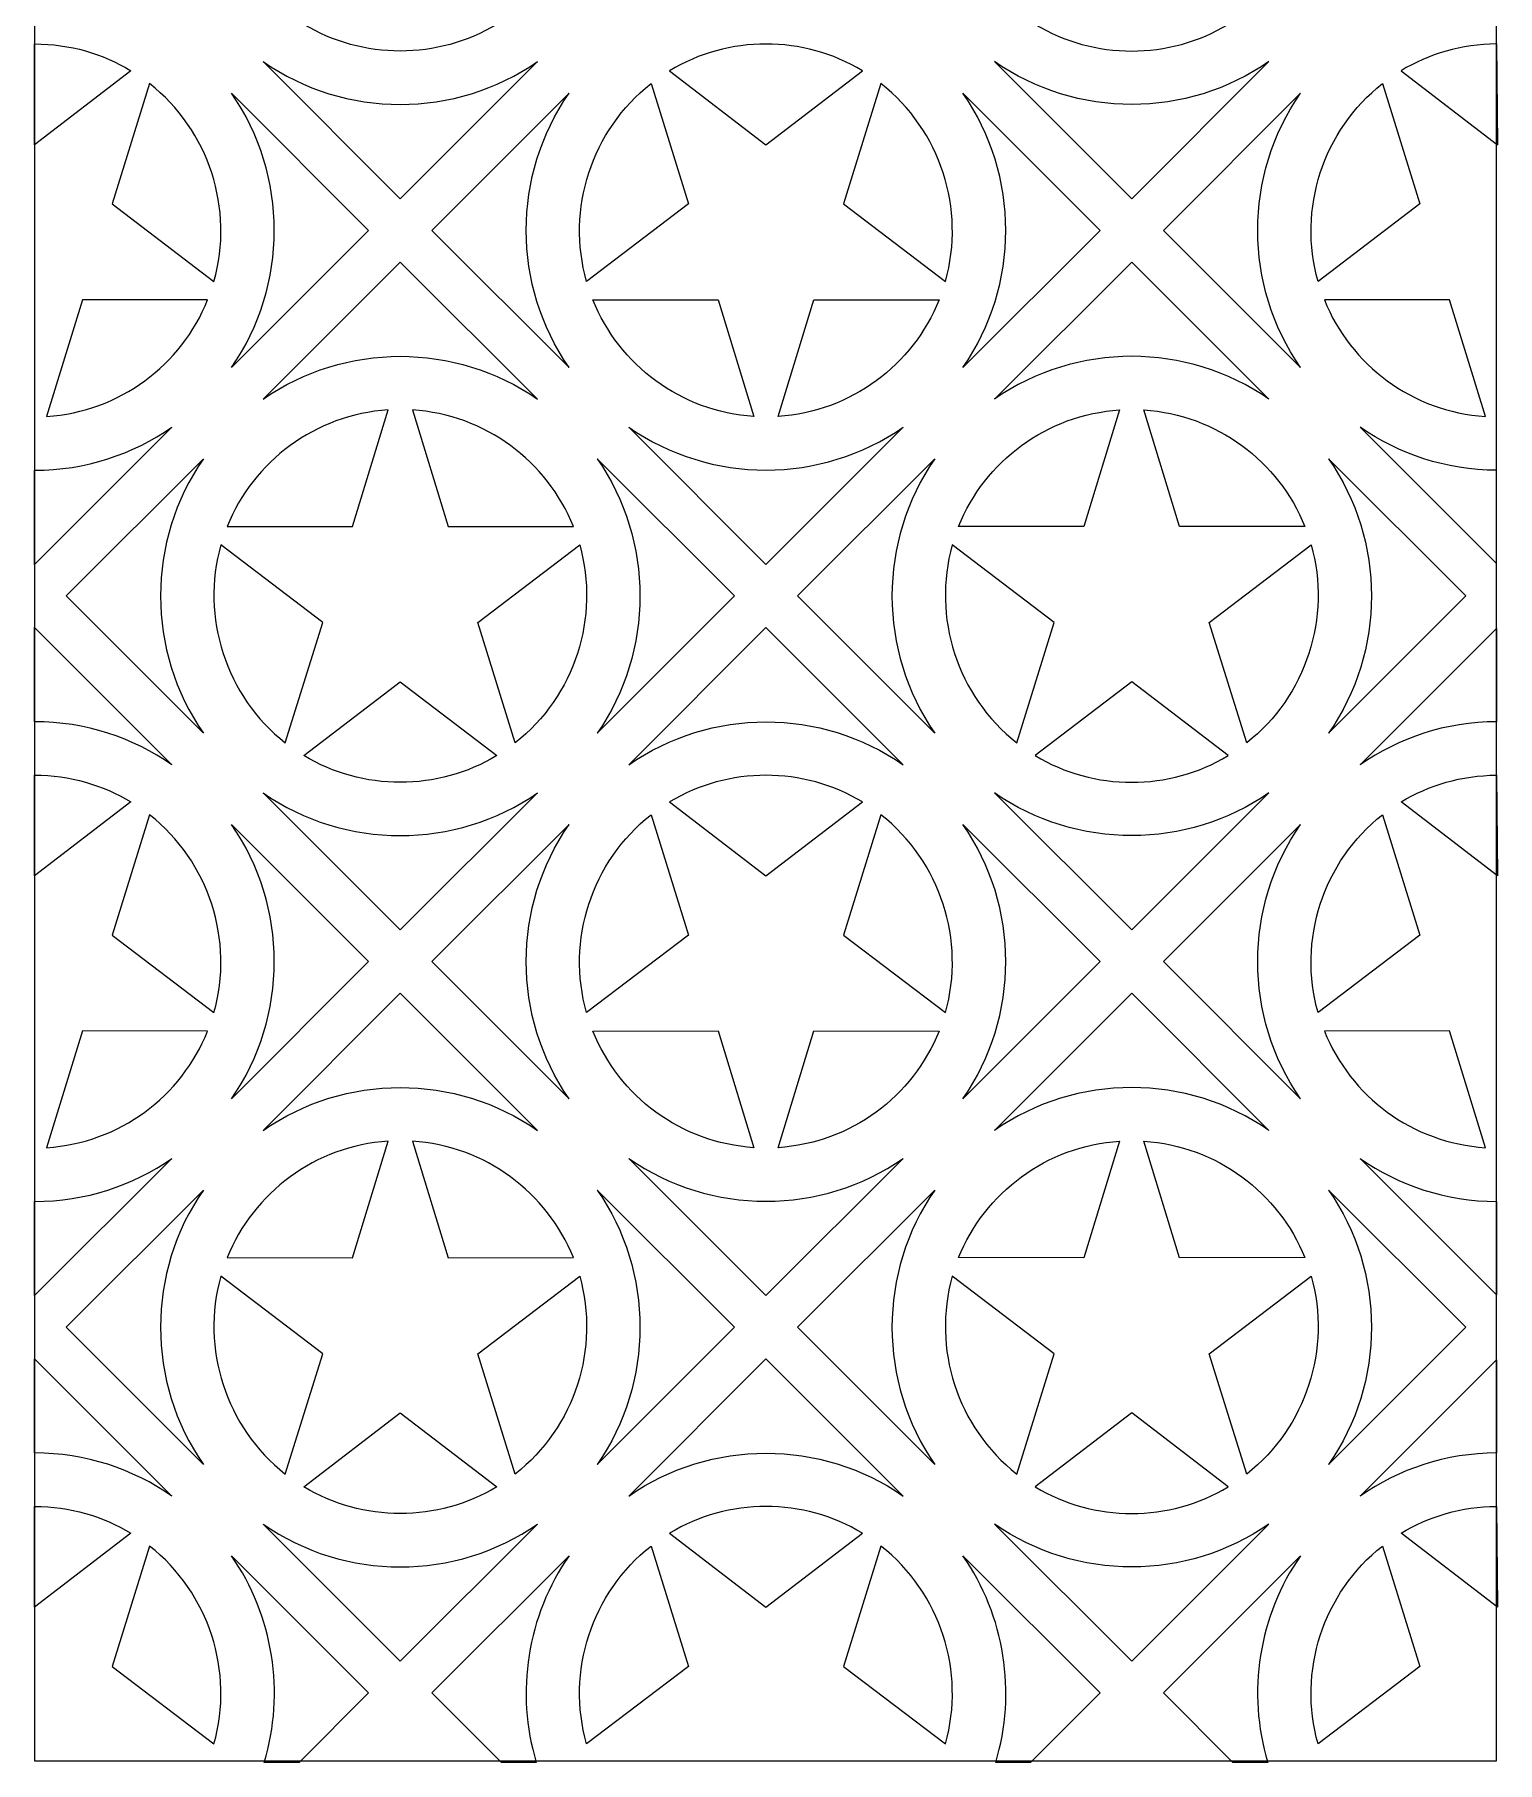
# Model space of a CAD drawing. Header units: centimetres. Extents: x -68 to 68, y -70 to 70.
# Drawn here: x -68.3 to -9.5, y -68.1 to 1.4 of the extents above; entities that cross this region are included whole.
import ezdxf

# ---------------------------------------------------------------- set-up
doc = ezdxf.new("R2010")
doc.units = ezdxf.units.CM
doc.header["$MEASUREMENT"] = 0
doc.layers.add('layer 1', color=7, linetype='Continuous')

msp = doc.modelspace()

# ---------------------------------------------------------------- linework, layer by layer
at = {"layer": 'layer 1', "color": 242, "lineweight": 9}
msp.add_lwpolyline([(-68.30427, -68.03747), (-9.50995, -68.03747), (-9.50995, 69.86363), (-68.30427, 69.86363), (-68.30427, -68.03747)], close=True, dxfattribs=at)
for points, knots in [([(-57.47384, 1.8184), (-55.10817, 0.38667), (-52.08526, 0.38658), (-49.71958, 1.81835), (-49.71958, 1.81835), (-49.71958, 1.81835), (-53.59673, 4.79222), (-53.59673, 4.79222), (-53.59673, 4.79222), (-53.59673, 4.79222), (-57.47384, 1.8184), (-57.47384, 1.8184)], [0, 0, 0, 0, 0.25, 0.25, 0.25, 0.25, 0.5, 0.5, 0.5, 0.5, 1, 1, 1, 1]), ([(-20.30388, 1.8184), (-22.66955, 0.38667), (-25.69246, 0.38658), (-28.05814, 1.81835), (-28.05814, 1.81835), (-28.05814, 1.81835), (-24.18099, 4.79222), (-24.18099, 4.79222), (-24.18099, 4.79222), (-24.18099, 4.79222), (-20.30388, 1.8184), (-20.30388, 1.8184)], [0, 0, 0, 0, 0.25, 0.25, 0.25, 0.25, 0.5, 0.5, 0.5, 0.5, 1, 1, 1, 1]), ([(-68.30427, 1.03174), (-68.30427, 1.03174), (-68.30427, -3.02114), (-68.30427, -3.02114), (-68.30427, -3.02114), (-68.30427, -3.02114), (-64.42716, -0.04732), (-64.42716, -0.04732), (-64.42716, -0.04732), (-65.55865, 0.63747), (-66.8855, 1.03174), (-68.30427, 1.03174)], [0, 0, 0, 0, 0.25, 0.25, 0.25, 0.25, 0.5, 0.5, 0.5, 0.5, 1, 1, 1, 1]), ([(-42.76584, -0.04732), (-40.40017, 1.38441), (-37.37726, 1.3845), (-35.01158, -0.04727), (-35.01158, -0.04727), (-35.01158, -0.04727), (-38.88873, -3.02114), (-38.88873, -3.02114), (-38.88873, -3.02114), (-38.88873, -3.02114), (-42.76584, -0.04732), (-42.76584, -0.04732)], [0, 0, 0, 0, 0.25, 0.25, 0.25, 0.25, 0.5, 0.5, 0.5, 0.5, 1, 1, 1, 1]), ([(-9.50995, 1.03166), (-10.91482, 1.02486), (-12.2285, 0.63157), (-13.35014, -0.04727), (-13.35014, -0.04727), (-13.35014, -0.04727), (-9.47299, -3.02114), (-9.47299, -3.02114)], [0, 0, 0, 0, 0.33333333, 0.33333333, 0.33333333, 0.33333333, 1, 1, 1, 1]), ([(-59.11393, 0.32157), (-59.11393, 0.32157), (-53.59668, -5.19567), (-53.59668, -5.19567), (-53.59668, -5.19567), (-53.59668, -5.19567), (-48.07917, 0.32185), (-48.07917, 0.32185), (-48.07917, 0.32185), (-51.36905, -1.9754), (-55.82393, -1.97551), (-59.11393, 0.32157)], [0, 0, 0, 0, 0.25, 0.25, 0.25, 0.25, 0.5, 0.5, 0.5, 0.5, 1, 1, 1, 1]), ([(-18.66379, 0.32157), (-18.66379, 0.32157), (-24.18104, -5.19567), (-24.18104, -5.19567), (-24.18104, -5.19567), (-24.18104, -5.19567), (-29.69855, 0.32185), (-29.69855, 0.32185), (-29.69855, 0.32185), (-26.40867, -1.9754), (-21.95379, -1.97551), (-18.66379, 0.32157)], [0, 0, 0, 0, 0.25, 0.25, 0.25, 0.25, 0.5, 0.5, 0.5, 0.5, 1, 1, 1, 1]), ([(-63.68087, -0.56301), (-61.29019, -2.43745), (-60.26636, -5.6249), (-61.08875, -8.52068), (-61.08875, -8.52068), (-61.08875, -8.52068), (-65.18632, -5.40304), (-65.18632, -5.40304), (-65.18632, -5.40304), (-65.18632, -5.40304), (-63.68087, -0.56301), (-63.68087, -0.56301)], [0, 0, 0, 0, 0.25, 0.25, 0.25, 0.25, 0.5, 0.5, 0.5, 0.5, 1, 1, 1, 1]), ([(-43.51213, -0.56301), (-45.90281, -2.43745), (-46.92664, -5.6249), (-46.10425, -8.52068), (-46.10425, -8.52068), (-46.10425, -8.52068), (-42.00668, -5.40304), (-42.00668, -5.40304), (-42.00668, -5.40304), (-42.00668, -5.40304), (-43.51213, -0.56301), (-43.51213, -0.56301)], [0, 0, 0, 0, 0.25, 0.25, 0.25, 0.25, 0.5, 0.5, 0.5, 0.5, 1, 1, 1, 1]), ([(-31.67316, -8.52072), (-31.67316, -8.52072), (-35.77078, -5.40304), (-35.77078, -5.40304), (-35.77078, -5.40304), (-35.77078, -5.40304), (-34.26529, -0.56291), (-34.26529, -0.56291), (-34.26529, -0.56291), (-31.8747, -2.43735), (-30.8508, -5.62496), (-31.67316, -8.52072)], [0, 0, 0, 0, 0.25, 0.25, 0.25, 0.25, 0.5, 0.5, 0.5, 0.5, 1, 1, 1, 1]), ([(-16.68856, -8.52072), (-16.68856, -8.52072), (-12.59094, -5.40304), (-12.59094, -5.40304), (-12.59094, -5.40304), (-12.59094, -5.40304), (-14.09643, -0.56291), (-14.09643, -0.56291), (-14.09643, -0.56291), (-16.48703, -2.43736), (-17.51092, -5.62496), (-16.68856, -8.52072)], [0, 0, 0, 0, 0.25, 0.25, 0.25, 0.25, 0.5, 0.5, 0.5, 0.5, 1, 1, 1, 1]), ([(-60.38655, -11.98556), (-60.38655, -11.98556), (-54.86929, -6.46828), (-54.86929, -6.46828), (-54.86929, -6.46828), (-54.86929, -6.46828), (-60.38652, -0.95104), (-60.38652, -0.95104), (-60.38652, -0.95104), (-58.08948, -4.24092), (-58.08952, -8.69569), (-60.38655, -11.98556)], [0, 0, 0, 0, 0.25, 0.25, 0.25, 0.25, 0.5, 0.5, 0.5, 0.5, 1, 1, 1, 1]), ([(-46.80645, -11.98556), (-46.80645, -11.98556), (-52.32371, -6.46828), (-52.32371, -6.46828), (-52.32371, -6.46828), (-52.32371, -6.46828), (-46.80648, -0.95104), (-46.80648, -0.95104), (-46.80648, -0.95104), (-49.10352, -4.24092), (-49.10348, -8.69569), (-46.80645, -11.98556)], [0, 0, 0, 0, 0.25, 0.25, 0.25, 0.25, 0.5, 0.5, 0.5, 0.5, 1, 1, 1, 1]), ([(-30.97131, -11.98595), (-30.97131, -11.98595), (-25.45365, -6.46828), (-25.45365, -6.46828), (-25.45365, -6.46828), (-25.45365, -6.46828), (-30.97128, -0.95065), (-30.97128, -0.95065), (-30.97128, -0.95065), (-28.67386, -4.24076), (-28.67389, -8.69586), (-30.97131, -11.98595)], [0, 0, 0, 0, 0.25, 0.25, 0.25, 0.25, 0.5, 0.5, 0.5, 0.5, 1, 1, 1, 1]), ([(-17.39041, -11.98595), (-17.39041, -11.98595), (-22.90807, -6.46828), (-22.90807, -6.46828), (-22.90807, -6.46828), (-22.90807, -6.46828), (-17.39044, -0.95065), (-17.39044, -0.95065), (-17.39044, -0.95065), (-19.68786, -4.24075), (-19.68783, -8.69585), (-17.39041, -11.98595)], [0, 0, 0, 0, 0.25, 0.25, 0.25, 0.25, 0.5, 0.5, 0.5, 0.5, 1, 1, 1, 1]), ([(-48.07896, -13.25861), (-51.36904, -10.96121), (-55.82391, -10.96102), (-59.1141, -13.2583), (-59.1141, -13.2583), (-59.1141, -13.2583), (-53.59668, -7.74089), (-53.59668, -7.74089), (-53.59668, -7.74089), (-53.59668, -7.74089), (-48.07896, -13.25861), (-48.07896, -13.25861)], [0, 0, 0, 0, 0.25, 0.25, 0.25, 0.25, 0.5, 0.5, 0.5, 0.5, 1, 1, 1, 1]), ([(-29.69876, -13.25861), (-26.40868, -10.96121), (-21.95381, -10.96102), (-18.66362, -13.2583), (-18.66362, -13.2583), (-18.66362, -13.2583), (-24.18104, -7.74089), (-24.18104, -7.74089), (-24.18104, -7.74089), (-24.18104, -7.74089), (-29.69876, -13.25861), (-29.69876, -13.25861)], [0, 0, 0, 0, 0.25, 0.25, 0.25, 0.25, 0.5, 0.5, 0.5, 0.5, 1, 1, 1, 1]), ([(-61.34405, -9.26692), (-62.39602, -11.87999), (-64.8771, -13.76463), (-67.8188, -13.95267), (-67.8188, -13.95267), (-67.8188, -13.95267), (-66.37727, -9.25704), (-66.37727, -9.25704), (-66.37727, -9.25704), (-66.37727, -9.25704), (-61.34405, -9.26692), (-61.34405, -9.26692)], [0, 0, 0, 0, 0.25, 0.25, 0.25, 0.25, 0.5, 0.5, 0.5, 0.5, 1, 1, 1, 1]), ([(-45.84895, -9.26692), (-44.79698, -11.87999), (-42.3159, -13.76463), (-39.3742, -13.95267), (-39.3742, -13.95267), (-39.3742, -13.95267), (-40.81573, -9.25704), (-40.81573, -9.25704), (-40.81573, -9.25704), (-40.81573, -9.25704), (-45.84895, -9.26692), (-45.84895, -9.26692)], [0, 0, 0, 0, 0.25, 0.25, 0.25, 0.25, 0.5, 0.5, 0.5, 0.5, 1, 1, 1, 1]), ([(-38.40329, -13.95269), (-35.46137, -13.76495), (-32.98092, -11.88034), (-31.92877, -9.26723), (-31.92877, -9.26723), (-31.92877, -9.26723), (-36.96173, -9.25704), (-36.96173, -9.25704), (-36.96173, -9.25704), (-36.96173, -9.25704), (-38.40329, -13.95269), (-38.40329, -13.95269)], [0, 0, 0, 0, 0.25, 0.25, 0.25, 0.25, 0.5, 0.5, 0.5, 0.5, 1, 1, 1, 1]), ([(-9.95843, -13.95269), (-12.90035, -13.76495), (-15.3808, -11.88034), (-16.43295, -9.26723), (-16.43295, -9.26723), (-16.43295, -9.26723), (-11.39999, -9.25704), (-11.39999, -9.25704), (-11.39999, -9.25704), (-11.39999, -9.25704), (-9.95843, -13.95269), (-9.95843, -13.95269)], [0, 0, 0, 0, 0.25, 0.25, 0.25, 0.25, 0.5, 0.5, 0.5, 0.5, 1, 1, 1, 1]), ([(-60.55695, -18.37728), (-59.50498, -15.76421), (-57.0239, -13.87957), (-54.0822, -13.69153), (-54.0822, -13.69153), (-54.0822, -13.69153), (-55.52373, -18.38716), (-55.52373, -18.38716), (-55.52373, -18.38716), (-55.52373, -18.38716), (-60.55695, -18.37728), (-60.55695, -18.37728)], [0, 0, 0, 0, 0.25, 0.25, 0.25, 0.25, 0.5, 0.5, 0.5, 0.5, 1, 1, 1, 1]), ([(-53.11129, -13.69151), (-50.16937, -13.87925), (-47.68892, -15.76386), (-46.63677, -18.37697), (-46.63677, -18.37697), (-46.63677, -18.37697), (-51.66973, -18.38716), (-51.66973, -18.38716), (-51.66973, -18.38716), (-51.66973, -18.38716), (-53.11129, -13.69151), (-53.11129, -13.69151)], [0, 0, 0, 0, 0.25, 0.25, 0.25, 0.25, 0.5, 0.5, 0.5, 0.5, 1, 1, 1, 1]), ([(-24.66643, -13.69151), (-27.60835, -13.87925), (-30.0888, -15.76386), (-31.14095, -18.37697), (-31.14095, -18.37697), (-31.14095, -18.37697), (-26.10799, -18.38716), (-26.10799, -18.38716), (-26.10799, -18.38716), (-26.10799, -18.38716), (-24.66643, -13.69151), (-24.66643, -13.69151)], [0, 0, 0, 0, 0.25, 0.25, 0.25, 0.25, 0.5, 0.5, 0.5, 0.5, 1, 1, 1, 1]), ([(-17.22077, -18.37728), (-18.27274, -15.76421), (-20.75382, -13.87957), (-23.69552, -13.69153), (-23.69552, -13.69153), (-23.69552, -13.69153), (-22.25399, -18.38716), (-22.25399, -18.38716), (-22.25399, -18.38716), (-22.25399, -18.38716), (-17.22077, -18.37728), (-17.22077, -18.37728)], [0, 0, 0, 0, 0.25, 0.25, 0.25, 0.25, 0.5, 0.5, 0.5, 0.5, 1, 1, 1, 1]), ([(-68.30427, -16.11826), (-68.30427, -16.11826), (-68.30432, -19.90331), (-68.30432, -19.90331), (-68.30432, -19.90331), (-68.30432, -19.90331), (-62.7869, -14.3859), (-62.7869, -14.3859), (-62.7869, -14.3859), (-64.35066, -15.47775), (-66.25284, -16.11826), (-68.30427, -16.11826)], [0, 0, 0, 0, 0.25, 0.25, 0.25, 0.25, 0.5, 0.5, 0.5, 0.5, 1, 1, 1, 1]), ([(-33.37096, -14.38559), (-36.66104, -16.68299), (-41.11591, -16.68318), (-44.4061, -14.3859), (-44.4061, -14.3859), (-44.4061, -14.3859), (-38.88868, -19.90331), (-38.88868, -19.90331), (-38.88868, -19.90331), (-38.88868, -19.90331), (-33.37096, -14.38559), (-33.37096, -14.38559)], [0, 0, 0, 0, 0.25, 0.25, 0.25, 0.25, 0.5, 0.5, 0.5, 0.5, 1, 1, 1, 1]), ([(-9.50995, -19.86639), (-9.50995, -19.86639), (-14.99076, -14.38559), (-14.99076, -14.38559), (-14.99076, -14.38559), (-13.43635, -15.471), (-11.54739, -16.11054), (-9.50995, -16.11819), (-9.50995, -16.11819), (-9.50995, -16.11819), (-9.50995, -19.86639), (-9.50995, -19.86639)], [0, 0, 0, 0, 0.25, 0.25, 0.25, 0.25, 0.5, 0.5, 0.5, 0.5, 1, 1, 1, 1]), ([(-61.51445, -15.65864), (-61.51445, -15.65864), (-67.03171, -21.17592), (-67.03171, -21.17592), (-67.03171, -21.17592), (-67.03171, -21.17592), (-61.51448, -26.69316), (-61.51448, -26.69316), (-61.51448, -26.69316), (-63.81152, -23.40328), (-63.81148, -18.94851), (-61.51445, -15.65864)], [0, 0, 0, 0, 0.25, 0.25, 0.25, 0.25, 0.5, 0.5, 0.5, 0.5, 1, 1, 1, 1]), ([(-45.67931, -15.65825), (-45.67931, -15.65825), (-40.16165, -21.17592), (-40.16165, -21.17592), (-40.16165, -21.17592), (-40.16165, -21.17592), (-45.67928, -26.69355), (-45.67928, -26.69355), (-45.67928, -26.69355), (-43.38186, -23.40344), (-43.38189, -18.94834), (-45.67931, -15.65825)], [0, 0, 0, 0, 0.25, 0.25, 0.25, 0.25, 0.5, 0.5, 0.5, 0.5, 1, 1, 1, 1]), ([(-32.09841, -15.65825), (-32.09841, -15.65825), (-37.61607, -21.17592), (-37.61607, -21.17592), (-37.61607, -21.17592), (-37.61607, -21.17592), (-32.09844, -26.69355), (-32.09844, -26.69355), (-32.09844, -26.69355), (-34.39586, -23.40344), (-34.39583, -18.94834), (-32.09841, -15.65825)], [0, 0, 0, 0, 0.25, 0.25, 0.25, 0.25, 0.5, 0.5, 0.5, 0.5, 1, 1, 1, 1]), ([(-16.26327, -15.65864), (-16.26327, -15.65864), (-10.74601, -21.17592), (-10.74601, -21.17592), (-10.74601, -21.17592), (-10.74601, -21.17592), (-16.26324, -26.69316), (-16.26324, -26.69316), (-16.26324, -26.69316), (-13.9662, -23.40328), (-13.96624, -18.94851), (-16.26327, -15.65864)], [0, 0, 0, 0, 0.25, 0.25, 0.25, 0.25, 0.5, 0.5, 0.5, 0.5, 1, 1, 1, 1]), ([(-58.22013, -27.08119), (-60.61081, -25.20675), (-61.63464, -22.0193), (-60.81225, -19.12352), (-60.81225, -19.12352), (-60.81225, -19.12352), (-56.71468, -22.24116), (-56.71468, -22.24116), (-56.71468, -22.24116), (-56.71468, -22.24116), (-58.22013, -27.08119), (-58.22013, -27.08119)], [0, 0, 0, 0, 0.25, 0.25, 0.25, 0.25, 0.5, 0.5, 0.5, 0.5, 1, 1, 1, 1]), ([(-46.38116, -19.12348), (-46.38116, -19.12348), (-50.47878, -22.24116), (-50.47878, -22.24116), (-50.47878, -22.24116), (-50.47878, -22.24116), (-48.97329, -27.08129), (-48.97329, -27.08129), (-48.97329, -27.08129), (-46.5827, -25.20685), (-45.5588, -22.01924), (-46.38116, -19.12348)], [0, 0, 0, 0, 0.25, 0.25, 0.25, 0.25, 0.5, 0.5, 0.5, 0.5, 1, 1, 1, 1]), ([(-31.39656, -19.12348), (-31.39656, -19.12348), (-27.29894, -22.24116), (-27.29894, -22.24116), (-27.29894, -22.24116), (-27.29894, -22.24116), (-28.80443, -27.08129), (-28.80443, -27.08129), (-28.80443, -27.08129), (-31.19502, -25.20685), (-32.21892, -22.01924), (-31.39656, -19.12348)], [0, 0, 0, 0, 0.25, 0.25, 0.25, 0.25, 0.5, 0.5, 0.5, 0.5, 1, 1, 1, 1]), ([(-19.55759, -27.08119), (-17.16691, -25.20675), (-16.14308, -22.0193), (-16.96547, -19.12352), (-16.96547, -19.12352), (-16.96547, -19.12352), (-21.06304, -22.24116), (-21.06304, -22.24116), (-21.06304, -22.24116), (-21.06304, -22.24116), (-19.55759, -27.08119), (-19.55759, -27.08119)], [0, 0, 0, 0, 0.25, 0.25, 0.25, 0.25, 0.5, 0.5, 0.5, 0.5, 1, 1, 1, 1]), ([(-68.30427, -22.44857), (-68.30427, -22.44857), (-68.30427, -26.23354), (-68.30427, -26.23354), (-68.30427, -26.23354), (-66.25291, -26.23354), (-64.3508, -26.87397), (-62.78707, -27.96577), (-62.78707, -27.96577), (-62.78707, -27.96577), (-68.30427, -22.44857), (-68.30427, -22.44857)], [0, 0, 0, 0, 0.25, 0.25, 0.25, 0.25, 0.5, 0.5, 0.5, 0.5, 1, 1, 1, 1]), ([(-44.40593, -27.96577), (-44.40593, -27.96577), (-38.88868, -22.44853), (-38.88868, -22.44853), (-38.88868, -22.44853), (-38.88868, -22.44853), (-33.37117, -27.96605), (-33.37117, -27.96605), (-33.37117, -27.96605), (-36.66105, -25.6688), (-41.11593, -25.66869), (-44.40593, -27.96577)], [0, 0, 0, 0, 0.25, 0.25, 0.25, 0.25, 0.5, 0.5, 0.5, 0.5, 1, 1, 1, 1]), ([(-9.50995, -26.2336), (-9.50995, -26.2336), (-9.50996, -22.48545), (-9.50996, -22.48545), (-9.50996, -22.48545), (-9.50996, -22.48545), (-14.99055, -27.96605), (-14.99055, -27.96605), (-14.99055, -27.96605), (-13.43616, -26.88066), (-11.54738, -26.24125), (-9.50995, -26.2336)], [0, 0, 0, 0, 0.25, 0.25, 0.25, 0.25, 0.5, 0.5, 0.5, 0.5, 1, 1, 1, 1]), ([(-57.47384, -27.59688), (-55.10817, -29.02861), (-52.08526, -29.0287), (-49.71958, -27.59693), (-49.71958, -27.59693), (-49.71958, -27.59693), (-53.59673, -24.62306), (-53.59673, -24.62306), (-53.59673, -24.62306), (-53.59673, -24.62306), (-57.47384, -27.59688), (-57.47384, -27.59688)], [0, 0, 0, 0, 0.25, 0.25, 0.25, 0.25, 0.5, 0.5, 0.5, 0.5, 1, 1, 1, 1]), ([(-20.30388, -27.59688), (-22.66955, -29.02861), (-25.69246, -29.0287), (-28.05814, -27.59693), (-28.05814, -27.59693), (-28.05814, -27.59693), (-24.18099, -24.62306), (-24.18099, -24.62306), (-24.18099, -24.62306), (-24.18099, -24.62306), (-20.30388, -27.59688), (-20.30388, -27.59688)], [0, 0, 0, 0, 0.25, 0.25, 0.25, 0.25, 0.5, 0.5, 0.5, 0.5, 1, 1, 1, 1]), ([(-68.30427, -28.38354), (-68.30427, -28.38354), (-68.30427, -32.43642), (-68.30427, -32.43642), (-68.30427, -32.43642), (-68.30427, -32.43642), (-64.42716, -29.4626), (-64.42716, -29.4626), (-64.42716, -29.4626), (-65.55865, -28.77781), (-66.8855, -28.38354), (-68.30427, -28.38354)], [0, 0, 0, 0, 0.25, 0.25, 0.25, 0.25, 0.5, 0.5, 0.5, 0.5, 1, 1, 1, 1]), ([(-42.76584, -29.4626), (-40.40017, -28.03087), (-37.37726, -28.03078), (-35.01158, -29.46255), (-35.01158, -29.46255), (-35.01158, -29.46255), (-38.88873, -32.43642), (-38.88873, -32.43642), (-38.88873, -32.43642), (-38.88873, -32.43642), (-42.76584, -29.4626), (-42.76584, -29.4626)], [0, 0, 0, 0, 0.25, 0.25, 0.25, 0.25, 0.5, 0.5, 0.5, 0.5, 1, 1, 1, 1]), ([(-9.47299, -32.43642), (-9.47299, -32.43642), (-9.50995, -28.38362), (-9.50995, -28.38362), (-9.50995, -28.38362), (-10.91482, -28.39042), (-12.2285, -28.78371), (-13.35014, -29.46255), (-13.35014, -29.46255), (-13.35014, -29.46255), (-9.47299, -32.43642), (-9.47299, -32.43642)], [0, 0, 0, 0, 0.25, 0.25, 0.25, 0.25, 0.5, 0.5, 0.5, 0.5, 1, 1, 1, 1]), ([(-59.11393, -29.09371), (-59.11393, -29.09371), (-53.59668, -34.61095), (-53.59668, -34.61095), (-53.59668, -34.61095), (-53.59668, -34.61095), (-48.07917, -29.09343), (-48.07917, -29.09343), (-48.07917, -29.09343), (-51.36905, -31.39068), (-55.82393, -31.39079), (-59.11393, -29.09371)], [0, 0, 0, 0, 0.25, 0.25, 0.25, 0.25, 0.5, 0.5, 0.5, 0.5, 1, 1, 1, 1]), ([(-18.66379, -29.09371), (-18.66379, -29.09371), (-24.18104, -34.61095), (-24.18104, -34.61095), (-24.18104, -34.61095), (-24.18104, -34.61095), (-29.69855, -29.09343), (-29.69855, -29.09343), (-29.69855, -29.09343), (-26.40867, -31.39068), (-21.95379, -31.39079), (-18.66379, -29.09371)], [0, 0, 0, 0, 0.25, 0.25, 0.25, 0.25, 0.5, 0.5, 0.5, 0.5, 1, 1, 1, 1]), ([(-63.68087, -29.97829), (-61.29019, -31.85273), (-60.26636, -35.04018), (-61.08875, -37.93596), (-61.08875, -37.93596), (-61.08875, -37.93596), (-65.18632, -34.81832), (-65.18632, -34.81832), (-65.18632, -34.81832), (-65.18632, -34.81832), (-63.68087, -29.97829), (-63.68087, -29.97829)], [0, 0, 0, 0, 0.25, 0.25, 0.25, 0.25, 0.5, 0.5, 0.5, 0.5, 1, 1, 1, 1]), ([(-60.38655, -41.40084), (-60.38655, -41.40084), (-54.86929, -35.88356), (-54.86929, -35.88356), (-54.86929, -35.88356), (-54.86929, -35.88356), (-60.38652, -30.36632), (-60.38652, -30.36632), (-60.38652, -30.36632), (-58.08949, -33.6562), (-58.08952, -38.11096), (-60.38655, -41.40084)], [0, 0, 0, 0, 0.25, 0.25, 0.25, 0.25, 0.5, 0.5, 0.5, 0.5, 1, 1, 1, 1]), ([(-46.80645, -41.40084), (-46.80645, -41.40084), (-52.32371, -35.88356), (-52.32371, -35.88356), (-52.32371, -35.88356), (-52.32371, -35.88356), (-46.80648, -30.36632), (-46.80648, -30.36632), (-46.80648, -30.36632), (-49.10352, -33.6562), (-49.10348, -38.11097), (-46.80645, -41.40084)], [0, 0, 0, 0, 0.25, 0.25, 0.25, 0.25, 0.5, 0.5, 0.5, 0.5, 1, 1, 1, 1]), ([(-43.51213, -29.97829), (-45.90281, -31.85273), (-46.92664, -35.04018), (-46.10425, -37.93596), (-46.10425, -37.93596), (-46.10425, -37.93596), (-42.00668, -34.81832), (-42.00668, -34.81832), (-42.00668, -34.81832), (-42.00668, -34.81832), (-43.51213, -29.97829), (-43.51213, -29.97829)], [0, 0, 0, 0, 0.25, 0.25, 0.25, 0.25, 0.5, 0.5, 0.5, 0.5, 1, 1, 1, 1]), ([(-31.67316, -37.936), (-31.67316, -37.936), (-35.77078, -34.81832), (-35.77078, -34.81832), (-35.77078, -34.81832), (-35.77078, -34.81832), (-34.26529, -29.97819), (-34.26529, -29.97819), (-34.26529, -29.97819), (-31.8747, -31.85263), (-30.8508, -35.04024), (-31.67316, -37.936)], [0, 0, 0, 0, 0.25, 0.25, 0.25, 0.25, 0.5, 0.5, 0.5, 0.5, 1, 1, 1, 1]), ([(-30.97131, -41.40123), (-30.97131, -41.40123), (-25.45365, -35.88356), (-25.45365, -35.88356), (-25.45365, -35.88356), (-25.45365, -35.88356), (-30.97128, -30.36593), (-30.97128, -30.36593), (-30.97128, -30.36593), (-28.67386, -33.65604), (-28.67389, -38.11114), (-30.97131, -41.40123)], [0, 0, 0, 0, 0.25, 0.25, 0.25, 0.25, 0.5, 0.5, 0.5, 0.5, 1, 1, 1, 1]), ([(-17.39041, -41.40123), (-17.39041, -41.40123), (-22.90807, -35.88356), (-22.90807, -35.88356), (-22.90807, -35.88356), (-22.90807, -35.88356), (-17.39044, -30.36593), (-17.39044, -30.36593), (-17.39044, -30.36593), (-19.68786, -33.65604), (-19.68783, -38.11114), (-17.39041, -41.40123)], [0, 0, 0, 0, 0.25, 0.25, 0.25, 0.25, 0.5, 0.5, 0.5, 0.5, 1, 1, 1, 1]), ([(-16.68856, -37.936), (-16.68856, -37.936), (-12.59094, -34.81832), (-12.59094, -34.81832), (-12.59094, -34.81832), (-12.59094, -34.81832), (-14.09643, -29.97819), (-14.09643, -29.97819), (-14.09643, -29.97819), (-16.48702, -31.85263), (-17.51092, -35.04024), (-16.68856, -37.936)], [0, 0, 0, 0, 0.25, 0.25, 0.25, 0.25, 0.5, 0.5, 0.5, 0.5, 1, 1, 1, 1]), ([(-48.07896, -42.67389), (-51.36904, -40.37649), (-55.82391, -40.3763), (-59.1141, -42.67358), (-59.1141, -42.67358), (-59.1141, -42.67358), (-53.59668, -37.15617), (-53.59668, -37.15617), (-53.59668, -37.15617), (-53.59668, -37.15617), (-48.07896, -42.67389), (-48.07896, -42.67389)], [0, 0, 0, 0, 0.25, 0.25, 0.25, 0.25, 0.5, 0.5, 0.5, 0.5, 1, 1, 1, 1]), ([(-29.69876, -42.67389), (-26.40868, -40.37649), (-21.95381, -40.3763), (-18.66362, -42.67358), (-18.66362, -42.67358), (-18.66362, -42.67358), (-24.18104, -37.15617), (-24.18104, -37.15617), (-24.18104, -37.15617), (-24.18104, -37.15617), (-29.69876, -42.67389), (-29.69876, -42.67389)], [0, 0, 0, 0, 0.25, 0.25, 0.25, 0.25, 0.5, 0.5, 0.5, 0.5, 1, 1, 1, 1]), ([(-61.34405, -38.6822), (-62.39602, -41.29527), (-64.8771, -43.17991), (-67.8188, -43.36795), (-67.8188, -43.36795), (-67.8188, -43.36795), (-66.37727, -38.67232), (-66.37727, -38.67232), (-66.37727, -38.67232), (-66.37727, -38.67232), (-61.34405, -38.6822), (-61.34405, -38.6822)], [0, 0, 0, 0, 0.25, 0.25, 0.25, 0.25, 0.5, 0.5, 0.5, 0.5, 1, 1, 1, 1]), ([(-45.84895, -38.6822), (-44.79698, -41.29527), (-42.3159, -43.17991), (-39.3742, -43.36795), (-39.3742, -43.36795), (-39.3742, -43.36795), (-40.81573, -38.67232), (-40.81573, -38.67232), (-40.81573, -38.67232), (-40.81573, -38.67232), (-45.84895, -38.6822), (-45.84895, -38.6822)], [0, 0, 0, 0, 0.25, 0.25, 0.25, 0.25, 0.5, 0.5, 0.5, 0.5, 1, 1, 1, 1]), ([(-38.40329, -43.36797), (-35.46137, -43.18023), (-32.98092, -41.29562), (-31.92877, -38.68251), (-31.92877, -38.68251), (-31.92877, -38.68251), (-36.96173, -38.67232), (-36.96173, -38.67232), (-36.96173, -38.67232), (-36.96173, -38.67232), (-38.40329, -43.36797), (-38.40329, -43.36797)], [0, 0, 0, 0, 0.25, 0.25, 0.25, 0.25, 0.5, 0.5, 0.5, 0.5, 1, 1, 1, 1]), ([(-9.95843, -43.36797), (-12.90035, -43.18023), (-15.3808, -41.29562), (-16.43295, -38.68251), (-16.43295, -38.68251), (-16.43295, -38.68251), (-11.39999, -38.67232), (-11.39999, -38.67232), (-11.39999, -38.67232), (-11.39999, -38.67232), (-9.95843, -43.36797), (-9.95843, -43.36797)], [0, 0, 0, 0, 0.25, 0.25, 0.25, 0.25, 0.5, 0.5, 0.5, 0.5, 1, 1, 1, 1]), ([(-60.55695, -47.79256), (-59.50498, -45.17949), (-57.0239, -43.29485), (-54.0822, -43.10681), (-54.0822, -43.10681), (-54.0822, -43.10681), (-55.52373, -47.80244), (-55.52373, -47.80244), (-55.52373, -47.80244), (-55.52373, -47.80244), (-60.55695, -47.79256), (-60.55695, -47.79256)], [0, 0, 0, 0, 0.25, 0.25, 0.25, 0.25, 0.5, 0.5, 0.5, 0.5, 1, 1, 1, 1]), ([(-53.11129, -43.10679), (-50.16937, -43.29453), (-47.68892, -45.17914), (-46.63677, -47.79225), (-46.63677, -47.79225), (-46.63677, -47.79225), (-51.66973, -47.80244), (-51.66973, -47.80244), (-51.66973, -47.80244), (-51.66973, -47.80244), (-53.11129, -43.10679), (-53.11129, -43.10679)], [0, 0, 0, 0, 0.25, 0.25, 0.25, 0.25, 0.5, 0.5, 0.5, 0.5, 1, 1, 1, 1]), ([(-24.66643, -43.10679), (-27.60835, -43.29453), (-30.0888, -45.17914), (-31.14095, -47.79225), (-31.14095, -47.79225), (-31.14095, -47.79225), (-26.10799, -47.80244), (-26.10799, -47.80244), (-26.10799, -47.80244), (-26.10799, -47.80244), (-24.66643, -43.10679), (-24.66643, -43.10679)], [0, 0, 0, 0, 0.25, 0.25, 0.25, 0.25, 0.5, 0.5, 0.5, 0.5, 1, 1, 1, 1]), ([(-17.22077, -47.79256), (-18.27274, -45.17949), (-20.75382, -43.29485), (-23.69552, -43.10681), (-23.69552, -43.10681), (-23.69552, -43.10681), (-22.25399, -47.80244), (-22.25399, -47.80244), (-22.25399, -47.80244), (-22.25399, -47.80244), (-17.22077, -47.79256), (-17.22077, -47.79256)], [0, 0, 0, 0, 0.25, 0.25, 0.25, 0.25, 0.5, 0.5, 0.5, 0.5, 1, 1, 1, 1]), ([(-68.30427, -45.53354), (-68.30427, -45.53354), (-68.30432, -49.31859), (-68.30432, -49.31859), (-68.30432, -49.31859), (-68.30432, -49.31859), (-62.7869, -43.80118), (-62.7869, -43.80118), (-62.7869, -43.80118), (-64.35066, -44.89303), (-66.25284, -45.53354), (-68.30427, -45.53354)], [0, 0, 0, 0, 0.25, 0.25, 0.25, 0.25, 0.5, 0.5, 0.5, 0.5, 1, 1, 1, 1]), ([(-33.37096, -43.80087), (-36.66104, -46.09827), (-41.11591, -46.09846), (-44.4061, -43.80118), (-44.4061, -43.80118), (-44.4061, -43.80118), (-38.88868, -49.31859), (-38.88868, -49.31859), (-38.88868, -49.31859), (-38.88868, -49.31859), (-33.37096, -43.80087), (-33.37096, -43.80087)], [0, 0, 0, 0, 0.25, 0.25, 0.25, 0.25, 0.5, 0.5, 0.5, 0.5, 1, 1, 1, 1]), ([(-9.50995, -49.28167), (-9.50995, -49.28167), (-9.50995, -45.53347), (-9.50995, -45.53347), (-9.50995, -45.53347), (-11.54739, -45.52582), (-13.43635, -44.88628), (-14.99076, -43.80087), (-14.99076, -43.80087), (-14.99076, -43.80087), (-9.50995, -49.28167), (-9.50995, -49.28167)], [0, 0, 0, 0, 0.25, 0.25, 0.25, 0.25, 0.5, 0.5, 0.5, 0.5, 1, 1, 1, 1]), ([(-61.51445, -45.07392), (-61.51445, -45.07392), (-67.03171, -50.5912), (-67.03171, -50.5912), (-67.03171, -50.5912), (-67.03171, -50.5912), (-61.51448, -56.10844), (-61.51448, -56.10844), (-61.51448, -56.10844), (-63.81152, -52.81856), (-63.81148, -48.36379), (-61.51445, -45.07392)], [0, 0, 0, 0, 0.25, 0.25, 0.25, 0.25, 0.5, 0.5, 0.5, 0.5, 1, 1, 1, 1]), ([(-45.67931, -45.07353), (-45.67931, -45.07353), (-40.16165, -50.5912), (-40.16165, -50.5912), (-40.16165, -50.5912), (-40.16165, -50.5912), (-45.67928, -56.10883), (-45.67928, -56.10883), (-45.67928, -56.10883), (-43.38186, -52.81872), (-43.38189, -48.36362), (-45.67931, -45.07353)], [0, 0, 0, 0, 0.25, 0.25, 0.25, 0.25, 0.5, 0.5, 0.5, 0.5, 1, 1, 1, 1]), ([(-32.09841, -45.07353), (-32.09841, -45.07353), (-37.61607, -50.5912), (-37.61607, -50.5912), (-37.61607, -50.5912), (-37.61607, -50.5912), (-32.09844, -56.10883), (-32.09844, -56.10883), (-32.09844, -56.10883), (-34.39586, -52.81872), (-34.39583, -48.36362), (-32.09841, -45.07353)], [0, 0, 0, 0, 0.25, 0.25, 0.25, 0.25, 0.5, 0.5, 0.5, 0.5, 1, 1, 1, 1]), ([(-16.26327, -45.07392), (-16.26327, -45.07392), (-10.74601, -50.5912), (-10.74601, -50.5912), (-10.74601, -50.5912), (-10.74601, -50.5912), (-16.26324, -56.10844), (-16.26324, -56.10844), (-16.26324, -56.10844), (-13.9662, -52.81856), (-13.96624, -48.36379), (-16.26327, -45.07392)], [0, 0, 0, 0, 0.25, 0.25, 0.25, 0.25, 0.5, 0.5, 0.5, 0.5, 1, 1, 1, 1]), ([(-58.22013, -56.49647), (-60.61081, -54.62203), (-61.63464, -51.43458), (-60.81225, -48.5388), (-60.81225, -48.5388), (-60.81225, -48.5388), (-56.71468, -51.65644), (-56.71468, -51.65644), (-56.71468, -51.65644), (-56.71468, -51.65644), (-58.22013, -56.49647), (-58.22013, -56.49647)], [0, 0, 0, 0, 0.25, 0.25, 0.25, 0.25, 0.5, 0.5, 0.5, 0.5, 1, 1, 1, 1]), ([(-46.38116, -48.53876), (-46.38116, -48.53876), (-50.47878, -51.65644), (-50.47878, -51.65644), (-50.47878, -51.65644), (-50.47878, -51.65644), (-48.97329, -56.49657), (-48.97329, -56.49657), (-48.97329, -56.49657), (-46.5827, -54.62213), (-45.5588, -51.43452), (-46.38116, -48.53876)], [0, 0, 0, 0, 0.25, 0.25, 0.25, 0.25, 0.5, 0.5, 0.5, 0.5, 1, 1, 1, 1]), ([(-31.39656, -48.53876), (-31.39656, -48.53876), (-27.29894, -51.65644), (-27.29894, -51.65644), (-27.29894, -51.65644), (-27.29894, -51.65644), (-28.80443, -56.49657), (-28.80443, -56.49657), (-28.80443, -56.49657), (-31.19502, -54.62213), (-32.21892, -51.43452), (-31.39656, -48.53876)], [0, 0, 0, 0, 0.25, 0.25, 0.25, 0.25, 0.5, 0.5, 0.5, 0.5, 1, 1, 1, 1]), ([(-19.55759, -56.49647), (-17.16691, -54.62203), (-16.14308, -51.43458), (-16.96547, -48.5388), (-16.96547, -48.5388), (-16.96547, -48.5388), (-21.06304, -51.65644), (-21.06304, -51.65644), (-21.06304, -51.65644), (-21.06304, -51.65644), (-19.55759, -56.49647), (-19.55759, -56.49647)], [0, 0, 0, 0, 0.25, 0.25, 0.25, 0.25, 0.5, 0.5, 0.5, 0.5, 1, 1, 1, 1]), ([(-68.30427, -51.86385), (-68.30427, -51.86385), (-68.30427, -55.64882), (-68.30427, -55.64882), (-68.30427, -55.64882), (-66.25291, -55.64882), (-64.3508, -56.28925), (-62.78707, -57.38105), (-62.78707, -57.38105), (-62.78707, -57.38105), (-68.30427, -51.86385), (-68.30427, -51.86385)], [0, 0, 0, 0, 0.25, 0.25, 0.25, 0.25, 0.5, 0.5, 0.5, 0.5, 1, 1, 1, 1]), ([(-44.40593, -57.38105), (-44.40593, -57.38105), (-38.88868, -51.86381), (-38.88868, -51.86381), (-38.88868, -51.86381), (-38.88868, -51.86381), (-33.37117, -57.38133), (-33.37117, -57.38133), (-33.37117, -57.38133), (-36.66106, -55.08408), (-41.11593, -55.08397), (-44.40593, -57.38105)], [0, 0, 0, 0, 0.25, 0.25, 0.25, 0.25, 0.5, 0.5, 0.5, 0.5, 1, 1, 1, 1]), ([(-9.50995, -55.64888), (-9.50995, -55.64888), (-9.50996, -51.90073), (-9.50996, -51.90073), (-9.50996, -51.90073), (-9.50996, -51.90073), (-14.99055, -57.38133), (-14.99055, -57.38133), (-14.99055, -57.38133), (-13.43616, -56.29594), (-11.54738, -55.65653), (-9.50995, -55.64888)], [0, 0, 0, 0, 0.25, 0.25, 0.25, 0.25, 0.5, 0.5, 0.5, 0.5, 1, 1, 1, 1]), ([(-57.47384, -57.01216), (-55.10817, -58.44389), (-52.08526, -58.44398), (-49.71958, -57.01221), (-49.71958, -57.01221), (-49.71958, -57.01221), (-53.59673, -54.03834), (-53.59673, -54.03834), (-53.59673, -54.03834), (-53.59673, -54.03834), (-57.47384, -57.01216), (-57.47384, -57.01216)], [0, 0, 0, 0, 0.25, 0.25, 0.25, 0.25, 0.5, 0.5, 0.5, 0.5, 1, 1, 1, 1]), ([(-20.30388, -57.01216), (-22.66955, -58.44389), (-25.69246, -58.44398), (-28.05814, -57.01221), (-28.05814, -57.01221), (-28.05814, -57.01221), (-24.18099, -54.03834), (-24.18099, -54.03834), (-24.18099, -54.03834), (-24.18099, -54.03834), (-20.30388, -57.01216), (-20.30388, -57.01216)], [0, 0, 0, 0, 0.25, 0.25, 0.25, 0.25, 0.5, 0.5, 0.5, 0.5, 1, 1, 1, 1]), ([(-42.76584, -58.87788), (-40.40017, -57.44615), (-37.37726, -57.44606), (-35.01158, -58.87783), (-35.01158, -58.87783), (-35.01158, -58.87783), (-38.88873, -61.8517), (-38.88873, -61.8517), (-38.88873, -61.8517), (-38.88873, -61.8517), (-42.76584, -58.87788), (-42.76584, -58.87788)], [0, 0, 0, 0, 0.25, 0.25, 0.25, 0.25, 0.5, 0.5, 0.5, 0.5, 1, 1, 1, 1]), ([(-68.30427, -57.79882), (-68.30427, -57.79882), (-68.30427, -61.8517), (-68.30427, -61.8517), (-68.30427, -61.8517), (-68.30427, -61.8517), (-64.42716, -58.87788), (-64.42716, -58.87788), (-64.42716, -58.87788), (-65.55865, -58.19309), (-66.8855, -57.79882), (-68.30427, -57.79882)], [0, 0, 0, 0, 0.25, 0.25, 0.25, 0.25, 0.5, 0.5, 0.5, 0.5, 1, 1, 1, 1]), ([(-9.47299, -61.8517), (-9.47299, -61.8517), (-9.50995, -57.7989), (-9.50995, -57.7989), (-9.50995, -57.7989), (-10.91482, -57.8057), (-12.2285, -58.19899), (-13.35014, -58.87783), (-13.35014, -58.87783), (-13.35014, -58.87783), (-9.47299, -61.8517), (-9.47299, -61.8517)], [0, 0, 0, 0, 0.25, 0.25, 0.25, 0.25, 0.5, 0.5, 0.5, 0.5, 1, 1, 1, 1]), ([(-59.11393, -58.50899), (-59.11393, -58.50899), (-53.59668, -64.02623), (-53.59668, -64.02623), (-53.59668, -64.02623), (-53.59668, -64.02623), (-48.07917, -58.50871), (-48.07917, -58.50871), (-48.07917, -58.50871), (-51.36905, -60.80596), (-55.82393, -60.80607), (-59.11393, -58.50899)], [0, 0, 0, 0, 0.25, 0.25, 0.25, 0.25, 0.5, 0.5, 0.5, 0.5, 1, 1, 1, 1]), ([(-18.66379, -58.50899), (-18.66379, -58.50899), (-24.18104, -64.02623), (-24.18104, -64.02623), (-24.18104, -64.02623), (-24.18104, -64.02623), (-29.69855, -58.50871), (-29.69855, -58.50871), (-29.69855, -58.50871), (-26.40867, -60.80596), (-21.95379, -60.80607), (-18.66379, -58.50899)], [0, 0, 0, 0, 0.25, 0.25, 0.25, 0.25, 0.5, 0.5, 0.5, 0.5, 1, 1, 1, 1]), ([(-63.68087, -59.39357), (-61.29019, -61.26801), (-60.26636, -64.45546), (-61.08875, -67.35124), (-61.08875, -67.35124), (-61.08875, -67.35124), (-65.18632, -64.2336), (-65.18632, -64.2336), (-65.18632, -64.2336), (-65.18632, -64.2336), (-63.68087, -59.39357), (-63.68087, -59.39357)], [0, 0, 0, 0, 0.25, 0.25, 0.25, 0.25, 0.5, 0.5, 0.5, 0.5, 1, 1, 1, 1]), ([(-43.51213, -59.39357), (-45.90281, -61.268), (-46.92664, -64.45546), (-46.10425, -67.35124), (-46.10425, -67.35124), (-46.10425, -67.35124), (-42.00668, -64.2336), (-42.00668, -64.2336), (-42.00668, -64.2336), (-42.00668, -64.2336), (-43.51213, -59.39357), (-43.51213, -59.39357)], [0, 0, 0, 0, 0.25, 0.25, 0.25, 0.25, 0.5, 0.5, 0.5, 0.5, 1, 1, 1, 1]), ([(-31.67316, -67.35128), (-31.67316, -67.35128), (-35.77078, -64.2336), (-35.77078, -64.2336), (-35.77078, -64.2336), (-35.77078, -64.2336), (-34.26529, -59.39347), (-34.26529, -59.39347), (-34.26529, -59.39347), (-31.87469, -61.26792), (-30.8508, -64.45552), (-31.67316, -67.35128)], [0, 0, 0, 0, 0.25, 0.25, 0.25, 0.25, 0.5, 0.5, 0.5, 0.5, 1, 1, 1, 1]), ([(-16.68856, -67.35128), (-16.68856, -67.35128), (-12.59094, -64.2336), (-12.59094, -64.2336), (-12.59094, -64.2336), (-12.59094, -64.2336), (-14.09643, -59.39347), (-14.09643, -59.39347), (-14.09643, -59.39347), (-16.48702, -61.26791), (-17.51092, -64.45553), (-16.68856, -67.35128)], [0, 0, 0, 0, 0.25, 0.25, 0.25, 0.25, 0.5, 0.5, 0.5, 0.5, 1, 1, 1, 1]), ([(-59.0666, -68.09779), (-59.0666, -68.09779), (-57.66823, -68.09779), (-57.66823, -68.09779), (-57.66823, -68.09779), (-57.66823, -68.09779), (-54.86929, -65.29884), (-54.86929, -65.29884), (-54.86929, -65.29884), (-54.86929, -65.29884), (-60.38652, -59.7816), (-60.38652, -59.7816), (-60.38652, -59.7816), (-58.70367, -62.19182), (-58.21832, -65.29535), (-59.0666, -68.09779)], [0, 0, 0, 0, 0.2, 0.2, 0.2, 0.2, 0.4, 0.4, 0.4, 0.4, 0.6, 0.6, 0.6, 0.6, 1, 1, 1, 1]), ([(-49.52476, -68.09778), (-49.52476, -68.09778), (-48.12638, -68.09779), (-48.12638, -68.09779), (-48.12638, -68.09779), (-48.97465, -65.2953), (-48.48936, -62.19187), (-46.80648, -59.7816), (-46.80648, -59.7816), (-46.80648, -59.7816), (-52.32371, -65.29884), (-52.32371, -65.29884), (-52.32371, -65.29884), (-52.32371, -65.29884), (-49.52476, -68.09778), (-49.52476, -68.09778)], [0, 0, 0, 0, 0.2, 0.2, 0.2, 0.2, 0.4, 0.4, 0.4, 0.4, 0.6, 0.6, 0.6, 0.6, 1, 1, 1, 1]), ([(-29.65108, -68.09779), (-29.65108, -68.09779), (-28.25259, -68.09779), (-28.25259, -68.09779), (-28.25259, -68.09779), (-28.25259, -68.09779), (-25.45365, -65.29884), (-25.45365, -65.29884), (-25.45365, -65.29884), (-25.45365, -65.29884), (-30.97128, -59.78121), (-30.97128, -59.78121), (-30.97128, -59.78121), (-29.28822, -62.1915), (-28.80272, -65.29518), (-29.65108, -68.09779)], [0, 0, 0, 0, 0.2, 0.2, 0.2, 0.2, 0.4, 0.4, 0.4, 0.4, 0.6, 0.6, 0.6, 0.6, 1, 1, 1, 1]), ([(-20.10911, -68.09778), (-20.10911, -68.09778), (-18.71063, -68.09779), (-18.71063, -68.09779), (-18.71063, -68.09779), (-19.55903, -65.29518), (-19.0735, -62.1915), (-17.39044, -59.78121), (-17.39044, -59.78121), (-17.39044, -59.78121), (-22.90807, -65.29884), (-22.90807, -65.29884), (-22.90807, -65.29884), (-22.90807, -65.29884), (-20.10911, -68.09778), (-20.10911, -68.09778)], [0, 0, 0, 0, 0.2, 0.2, 0.2, 0.2, 0.4, 0.4, 0.4, 0.4, 0.6, 0.6, 0.6, 0.6, 1, 1, 1, 1])]:
    msp.add_open_spline(points, degree=3, knots=knots, dxfattribs=at)
msp.add_open_spline([(-9.50995, 1.03166), (-9.50995, 1.03166), (-9.47299, -3.02114), (-9.47299, -3.02114)], degree=3, dxfattribs=at)

doc.saveas('drawing.dxf')
